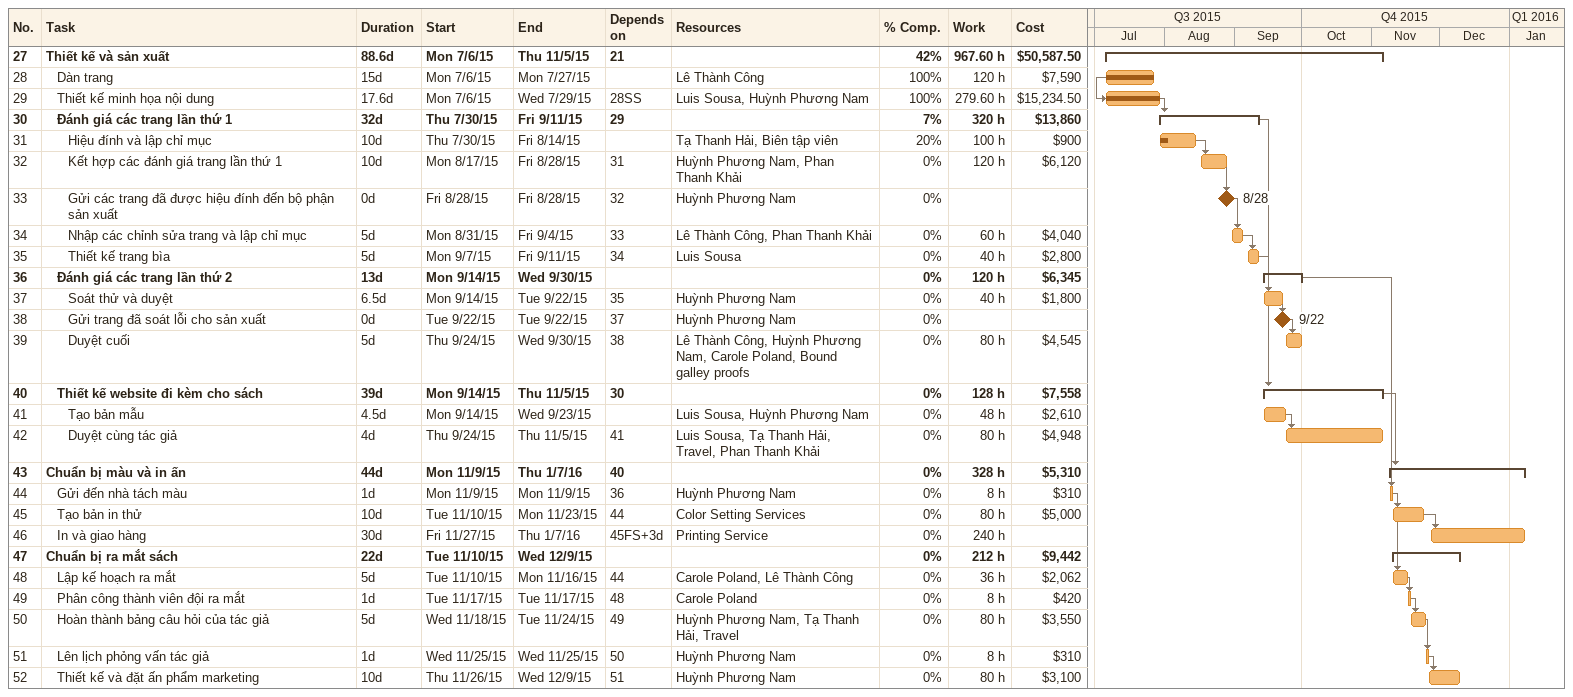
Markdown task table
| ID | Level | Task | Duration | Start | Finish | Predecessors | Resources | % complete | Work (h) | Cost ($) |
|---|---|---|---|---|---|---|---|---|---|---|
| 27 | 1 | **Thiết kế và sản xuất** | 88.6d | 2015-07-06 | 2015-11-05 | 21 |  | 42 | 967.60 | 50587.50 |
| 28 | 2 | Dàn trang | 15d | 2015-07-06 | 2015-07-27 |  | Lê Thành Công | 100 | 120 | 7590 |
| 29 | 2 | Thiết kế minh họa nội dung | 17.6d | 2015-07-06 | 2015-07-29 | 28SS | Luis Sousa, Huỳnh Phương Nam | 100 | 279.60 | 15234.50 |
| 30 | 2 | **Đánh giá các trang lần thứ 1** | 32d | 2015-07-30 | 2015-09-11 | 29 |  | 7 | 320 | 13860 |
| 31 | 3 | Hiệu đính và lập chỉ mục | 10d | 2015-07-30 | 2015-08-14 |  | Tạ Thanh Hải, Biên tập viên | 20 | 100 | 900 |
| 32 | 3 | Kết hợp các đánh giá trang lần thứ 1 | 10d | 2015-08-17 | 2015-08-28 | 31 | Huỳnh Phương Nam, Phan Thanh Khải | 0 | 120 | 6120 |
| 33 | 3 | Gửi các trang đã được hiệu đính đến bộ phận sản xuất | 0d | 2015-08-28 | 2015-08-28 | 32 | Huỳnh Phương Nam | 0 |  |  |
| 34 | 3 | Nhập các chỉnh sửa trang và lập chỉ mục | 5d | 2015-08-31 | 2015-09-04 | 33 | Lê Thành Công, Phan Thanh Khải | 0 | 60 | 4040 |
| 35 | 3 | Thiết kế trang bìa | 5d | 2015-09-07 | 2015-09-11 | 34 | Luis Sousa | 0 | 40 | 2800 |
| 36 | 2 | **Đánh giá các trang lần thứ 2** | 13d | 2015-09-14 | 2015-09-30 |  |  | 0 | 120 | 6345 |
| 37 | 3 | Soát thử và duyệt | 6.5d | 2015-09-14 | 2015-09-22 | 35 | Huỳnh Phương Nam | 0 | 40 | 1800 |
| 38 | 3 | Gửi trang đã soát lỗi cho sản xuất | 0d | 2015-09-22 | 2015-09-22 | 37 | Huỳnh Phương Nam | 0 |  |  |
| 39 | 3 | Duyệt cuối | 5d | 2015-09-24 | 2015-09-30 | 38 | Lê Thành Công, Huỳnh Phương Nam, Carole Poland, Bound galley proofs | 0 | 80 | 4545 |
| 40 | 2 | **Thiết kế website đi kèm cho sách** | 39d | 2015-09-14 | 2015-11-05 | 30 |  | 0 | 128 | 7558 |
| 41 | 3 | Tạo bản mẫu | 4.5d | 2015-09-14 | 2015-09-23 |  | Luis Sousa, Huỳnh Phương Nam | 0 | 48 | 2610 |
| 42 | 3 | Duyệt cùng tác giả | 4d | 2015-09-24 | 2015-11-05 | 41 | Luis Sousa, Tạ Thanh Hải, Travel, Phan Thanh Khải | 0 | 80 | 4948 |
| 43 | 1 | **Chuẩn bị màu và in ấn** | 44d | 2015-11-09 | 2016-01-07 | 40 |  | 0 | 328 | 5310 |
| 44 | 2 | Gửi đến nhà tách màu | 1d | 2015-11-09 | 2015-11-09 | 36 | Huỳnh Phương Nam | 0 | 8 | 310 |
| 45 | 2 | Tạo bản in thử | 10d | 2015-11-10 | 2015-11-23 | 44 | Color Setting Services | 0 | 80 | 5000 |
| 46 | 2 | In và giao hàng | 30d | 2015-11-27 | 2016-01-07 | 45FS+3d | Printing Service | 0 | 240 |  |
| 47 | 1 | **Chuẩn bị ra mắt sách** | 22d | 2015-11-10 | 2015-12-09 |  |  | 0 | 212 | 9442 |
| 48 | 2 | Lập kế hoạch ra mắt | 5d | 2015-11-10 | 2015-11-16 | 44 | Carole Poland, Lê Thành Công | 0 | 36 | 2062 |
| 49 | 2 | Phân công thành viên đội ra mắt | 1d | 2015-11-17 | 2015-11-17 | 48 | Carole Poland | 0 | 8 | 420 |
| 50 | 2 | Hoàn thành bảng câu hỏi của tác giả | 5d | 2015-11-18 | 2015-11-24 | 49 | Huỳnh Phương Nam, Tạ Thanh Hải, Travel | 0 | 80 | 3550 |
| 51 | 2 | Lên lịch phỏng vấn tác giả | 1d | 2015-11-25 | 2015-11-25 | 50 | Huỳnh Phương Nam | 0 | 8 | 310 |
| 52 | 2 | Thiết kế và đặt ấn phẩm marketing | 10d | 2015-11-26 | 2015-12-09 | 51 | Huỳnh Phương Nam | 0 | 80 | 3100 |
